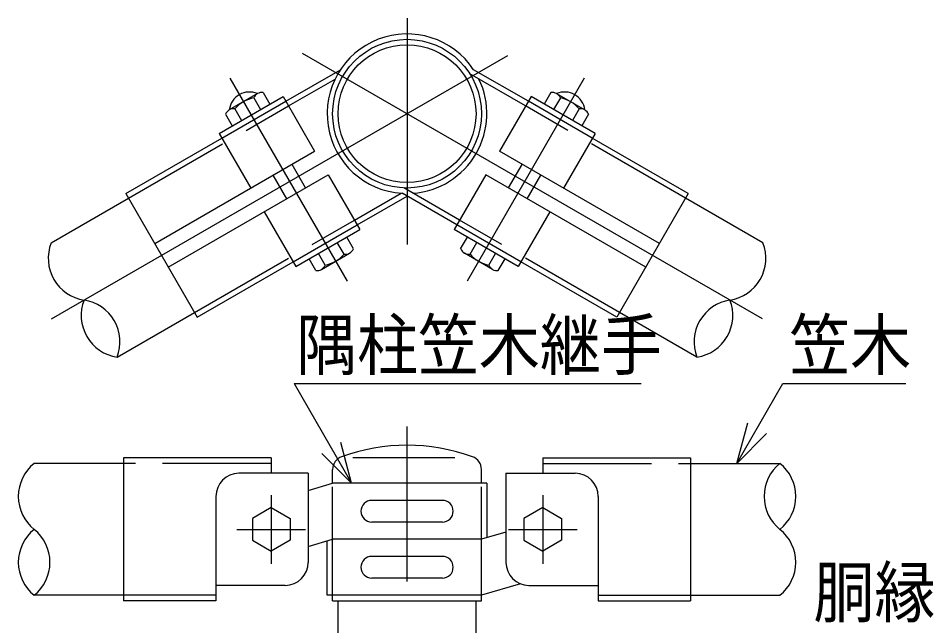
# Model space of a CAD drawing. Units: millimetres, scale not verified. Extents: x -4425 to 4425, y -3150 to 3150.
# Drawn here: x 1369 to 2381, y -103 to 569 of the extents above; entities that cross this region are included whole.
import ezdxf
from ezdxf.enums import TextEntityAlignment as Align

# ---------------------------------------------------------------- set-up
doc = ezdxf.new("R2010")
doc.units = ezdxf.units.MM
doc.header["$LTSCALE"] = 20
doc.linetypes.add('DASHED', pattern=[7.5, 6, -1.5])
doc.linetypes.add('USER1', pattern=[50.8, 31.75, -6.35, 6.35, -6.35])
doc.layers.add('0-0_1', color=7, linetype='Continuous', lineweight=25)
doc.styles.add('ＭＳ ゴシック', font='')
doc.styles.get('ＭＳ ゴシック').set_extended_font_data('MS Gothic')

msp = doc.modelspace()

# ---------------------------------------------------------------- linework, layer by layer
at = {"layer": '0-0_1', "color": 3, "linetype": 'USER1'}
for p, q in [((1798.84, 568.57), (1798.84, 318.63)), ((1405.94, 236.28), (1910.15, 527.39)), ((2191.73, 236.28), (1683.43, 529.75)), ((1602.99, 502.35), (1732.58, 277.88)), ((1994.69, 502.35), (1865.09, 277.88)), ((1798.84, -1069.88), (1798.84, 117.49)), ((1648.84, 41.57), (1648.84, -34.37)), ((1948.84, 41.57), (1948.84, -34.37)), ((1610.87, 3.6), (1686.81, 3.6)), ((1910.87, 3.6), (1986.81, 3.6))]:
    msp.add_line(p, q, dxfattribs=at)
at = {"layer": '0-0_1'}
for p, q in [((1664.82, 476.85), (1725.25, 511.74)), ((1929.86, 471.65), (1868.18, 507.26)), ((1932.86, 476.85), (1872.43, 511.74)), ((1667.82, 471.65), (1719.39, 501.43)), ((1639.85, 486.5), (1647.27, 473.64)), ((1957.83, 486.5), (1950.41, 473.64)), ((1591.15, 441.24), (1661.82, 482.04)), ((1633.62, 485.29), (1602.44, 467.29)), ((1629.45, 480.5), (1636.88, 467.64)), ((1661.82, 482.04), (1696.77, 421.51)), ((1935.86, 482.04), (1900.91, 421.51)), ((2006.53, 441.24), (1935.86, 482.04)), ((1968.23, 480.5), (1960.8, 467.64)), ((1964.06, 485.29), (1995.24, 467.29)), ((1608.67, 468.5), (1616.09, 455.64)), ((1989.01, 468.5), (1981.59, 455.64)), ((1598.28, 462.5), (1605.7, 449.64)), ((1999.4, 462.5), (1991.98, 449.64)), ((1488.15, 374.85), (1594.15, 436.05)), ((1591.15, 441.24), (1626.1, 380.71)), ((2006.53, 441.24), (1971.58, 380.71)), ((2109.53, 374.85), (2003.53, 436.05)), ((1520.1, 319.51), (1696.77, 421.51)), ((2077.58, 319.51), (1900.91, 421.51)), ((1686.83, 381.13), (1671.83, 407.11)), ((1910.85, 381.13), (1925.85, 407.11)), ((1535.1, 293.53), (1711.77, 395.53)), ((1666.04, 369.13), (1651.04, 395.11)), ((1711.77, 395.53), (1746.72, 334.99)), ((1885.91, 395.53), (1850.96, 334.99)), ((2062.58, 293.53), (1885.91, 395.53)), ((1931.64, 369.13), (1946.64, 395.11)), ((1488.15, 374.85), (1567.05, 238.19)), ((1740.72, 345.39), (1792.29, 375.16)), ((1853.96, 340.19), (1793.53, 375.08)), ((1856.96, 345.39), (1795.28, 381)), ((2109.53, 374.85), (2030.63, 238.19)), ((1405.59, 320.26), (1491.15, 369.65)), ((1743.72, 340.19), (1798.84, 372.01)), ((2192.09, 320.26), (2106.53, 369.65)), ((1641.1, 354.73), (1676.05, 294.19)), ((1956.58, 354.73), (1921.63, 294.19)), ((1676.05, 294.19), (1746.72, 334.99)), ((1921.63, 294.19), (1850.96, 334.99)), ((1739.59, 313.73), (1732.17, 326.59)), ((1858.08, 313.73), (1865.51, 326.59)), ((1729.2, 307.73), (1721.78, 320.59)), ((1868.48, 307.73), (1875.9, 320.59)), ((1708.42, 295.73), (1700.99, 308.59)), ((1704.25, 290.95), (1735.43, 308.95)), ((1893.43, 290.95), (1862.25, 308.95)), ((1889.26, 295.73), (1896.69, 308.59)), ((1567.05, 238.19), (1673.05, 299.39)), ((1698.03, 289.73), (1690.6, 302.59)), ((1899.65, 289.73), (1907.08, 302.59)), ((2030.63, 238.19), (1924.63, 299.39)), ((1478.49, 193.99), (1564.05, 243.39)), ((2119.19, 193.99), (2033.63, 243.39)), ((1648.84, 82.5), (1485.64, 82.5)), ((1485.64, 82.5), (1485.64, -75.3)), ((1648.84, 82.5), (1648.84, 65.55)), ((1851.67, 82.5), (1738.8, 82.5)), ((1948.84, 82.5), (2112.04, 82.5)), ((1948.84, 82.5), (1948.84, 65.55)), ((2112.04, 82.5), (2112.04, -75.3)), ((1485.64, 76.5), (1386.85, 76.5)), ((2112.04, 76.5), (2210.83, 76.5)), ((1689.64, 65.55), (1613.14, 65.55)), ((1689.64, 65.55), (1689.64, -32.85)), ((1716.64, 54.6), (1716.64, 69.84)), ((1881.04, 54.6), (1881.04, 69.84)), ((1908.04, 65.55), (1908.04, -32.85)), ((1908.04, 65.55), (1984.54, 65.55)), ((1689.64, 46.62), (1716.64, 54.6)), ((1887.04, 54.6), (1716.64, 54.6)), ((1887.04, 54.6), (1887.04, -5.58)), ((1587.64, 40.05), (1587.64, -75.3)), ((1837.84, 35.62), (1759.84, 35.62)), ((2010.04, 40.05), (2010.04, -75.3)), ((1648.84, 27.6), (1628.05, 15.6)), ((1648.84, 27.6), (1669.62, 15.6)), ((1948.84, 27.6), (1928.05, 15.6)), ((1948.84, 27.6), (1969.62, 15.6)), ((1628.05, 15.6), (1628.05, -8.4)), ((1669.62, 15.6), (1669.62, -8.4)), ((1837.84, 11.62), (1759.84, 11.62)), ((1928.05, 15.6), (1928.05, -8.4)), ((1969.62, 15.6), (1969.62, -8.4)), ((1908.04, 0.62), (1881.04, -7.35)), ((1628.05, -8.4), (1648.84, -20.4)), ((1669.62, -8.4), (1648.84, -20.4)), ((1689.64, -15.33), (1716.64, -7.35)), ((1710.64, -69.3), (1710.64, -9.13)), ((1881.04, -7.35), (1716.64, -7.35)), ((1928.05, -8.4), (1948.84, -20.4)), ((1969.62, -8.4), (1948.84, -20.4)), ((1837.84, -26.33), (1759.84, -26.33)), ((1837.84, -50.33), (1759.84, -50.33)), ((1664.14, -58.35), (1587.64, -58.35)), ((1924.16, -56.57), (1881.04, -69.3)), ((1933.54, -58.35), (2010.04, -58.35)), ((1485.64, -69.3), (1386.85, -69.3)), ((1881.04, -69.3), (1710.64, -69.3)), ((1716.64, -75.3), (1716.64, -69.3)), ((1881.04, -75.3), (1881.04, -69.3)), ((2112.04, -69.3), (2210.83, -69.3)), ((1587.64, -75.3), (1485.64, -75.3)), ((1716.64, -75.3), (1881.04, -75.3)), ((1722.64, -193.35), (1722.64, -75.3)), ((1875.04, -193.35), (1875.04, -75.3)), ((2010.04, -75.3), (2112.04, -75.3))]:
    msp.add_line(p, q, dxfattribs=at)
at = {"layer": '0-0_1', "color": 8, "linetype": 'DASHED'}
for p, q in [((1594.15, 436.05), (1664.82, 476.85)), ((2003.53, 436.05), (1932.86, 476.85)), ((1491.15, 369.65), (1667.82, 471.65)), ((2106.53, 369.65), (1929.86, 471.65)), ((1564.05, 243.39), (1740.72, 345.39)), ((2033.63, 243.39), (1856.96, 345.39)), ((1673.05, 299.39), (1743.72, 340.19)), ((1924.63, 299.39), (1853.96, 340.19)), ((1648.84, 76.5), (1485.64, 76.5)), ((1948.84, 76.5), (2112.04, 76.5)), ((1716.64, -69.3), (1716.64, 54.6)), ((1881.04, -69.3), (1881.04, 54.6)), ((1587.64, -69.3), (1485.64, -69.3)), ((2010.04, -69.3), (2112.04, -69.3))]:
    msp.add_line(p, q, dxfattribs=at)
at = {"layer": '0-0_1', "color": 2}
for p, q in [((1674.02, 164.67), (2057.56, 164.67)), ((1674.02, 164.67), (1737.57, 54.6)), ((2163.11, 76.5), (2214.02, 164.67)), ((2214.02, 164.67), (2350.1, 164.67)), ((2163.11, 76.5), (2175.17, 121.5)), ((2163.11, 76.5), (2196.05, 109.44)), ((1737.57, 54.6), (1725.51, 99.6)), ((1737.57, 54.6), (1704.63, 87.54))]:
    msp.add_line(p, q, dxfattribs=at)
at = {"layer": '0-0_1'}
for radius in [82.2, 76.2]:
    msp.add_circle((1798.84, 463.12), radius, dxfattribs=at)
for centre, radius, start, end in [((1798.84, 463.12), 88.2, 33.45168, 266.54857), ((1798.84, 463.12), 88.2, 274.25598, 25.74398), ((1624.78, 464.6), 22.5, 66.86995, 173.13025), ((1638.51, 476.82), 9.77, 82.12119, 157.87901), ((1959.17, 476.82), 9.77, 22.12114, 97.87896), ((1972.9, 464.6), 22.5, 6.8699, 113.13019), ((1636.03, 445.11), 36, 100.52886, 139.47133), ((1961.65, 445.11), 36, 40.52882, 79.47128), ((1607.33, 458.82), 9.77, 82.12119, 157.87901), ((1990.35, 458.82), 9.77, 22.12114, 97.87896), ((1449.12, 303.3), 46.72, 158.71811, 261.28221), ((1730.54, 317.41), 9.77, 262.12104, 337.87886), ((1867.14, 317.41), 9.77, 202.12099, 277.87881), ((2148.55, 303.3), 46.72, 278.71792, 21.28203), ((1701.84, 331.13), 36, 280.52872, 319.47118), ((1895.84, 331.13), 36, 220.52867, 259.47114), ((1699.36, 299.41), 9.77, 262.12104, 337.87886), ((1898.31, 299.41), 9.77, 202.12099, 277.87881), ((1485.57, 240.17), 46.72, 158.71811, 261.28221), ((1434.96, 210.95), 46.72, 338.71797, 81.28208), ((2162.72, 210.95), 46.72, 98.71807, 201.28218), ((2112.1, 240.17), 46.72, 278.71792, 21.28203), ((1798.84, -116.36), 212.95, 70.15529, 109.84486), ((1731.64, 69.84), 15, 109.84486, 180), ((1866.04, 69.84), 15, 0, 70.15529), ((1416.07, 40.05), 46.72, 128.71809, 231.2822), ((2240.05, 40.05), 46.72, 128.71809, 231.2822), ((2181.61, 40.05), 46.72, 308.71795, 51.28205), ((1613.14, 40.05), 25.5, 90, 180), ((1984.54, 40.05), 25.5, 0, 90), ((1759.84, 23.62), 12, 90, 270), ((1837.84, 23.62), 12, 270, 90), ((1416.07, -32.85), 46.72, 128.71809, 231.2822), ((1357.63, -32.85), 46.72, 308.71795, 51.28205), ((2181.61, -32.85), 46.72, 308.71795, 51.28205), ((1759.84, -38.33), 12, 90, 270), ((1837.84, -38.33), 12, 270, 90), ((1664.14, -32.85), 25.5, 270, 0), ((1933.54, -32.85), 25.5, 180, 270)]:
    msp.add_arc(centre, radius, start, end, dxfattribs=at)

# ---------------------------------------------------------------- texts
at = {"layer": '0-0_1', "style": 'ＭＳ ゴシック', "width": 0.9}
for s, p in [('隅柱笠木継手', (1676.29, 163.63)), ('笠木', (2221.12, 163.61)), ('胴縁', (2247.87, -109.74))]:
    msp.add_text(s, height=54.84, dxfattribs=at).set_placement(p, align=Align.BOTTOM_LEFT)

doc.saveas('drawing.dxf')
